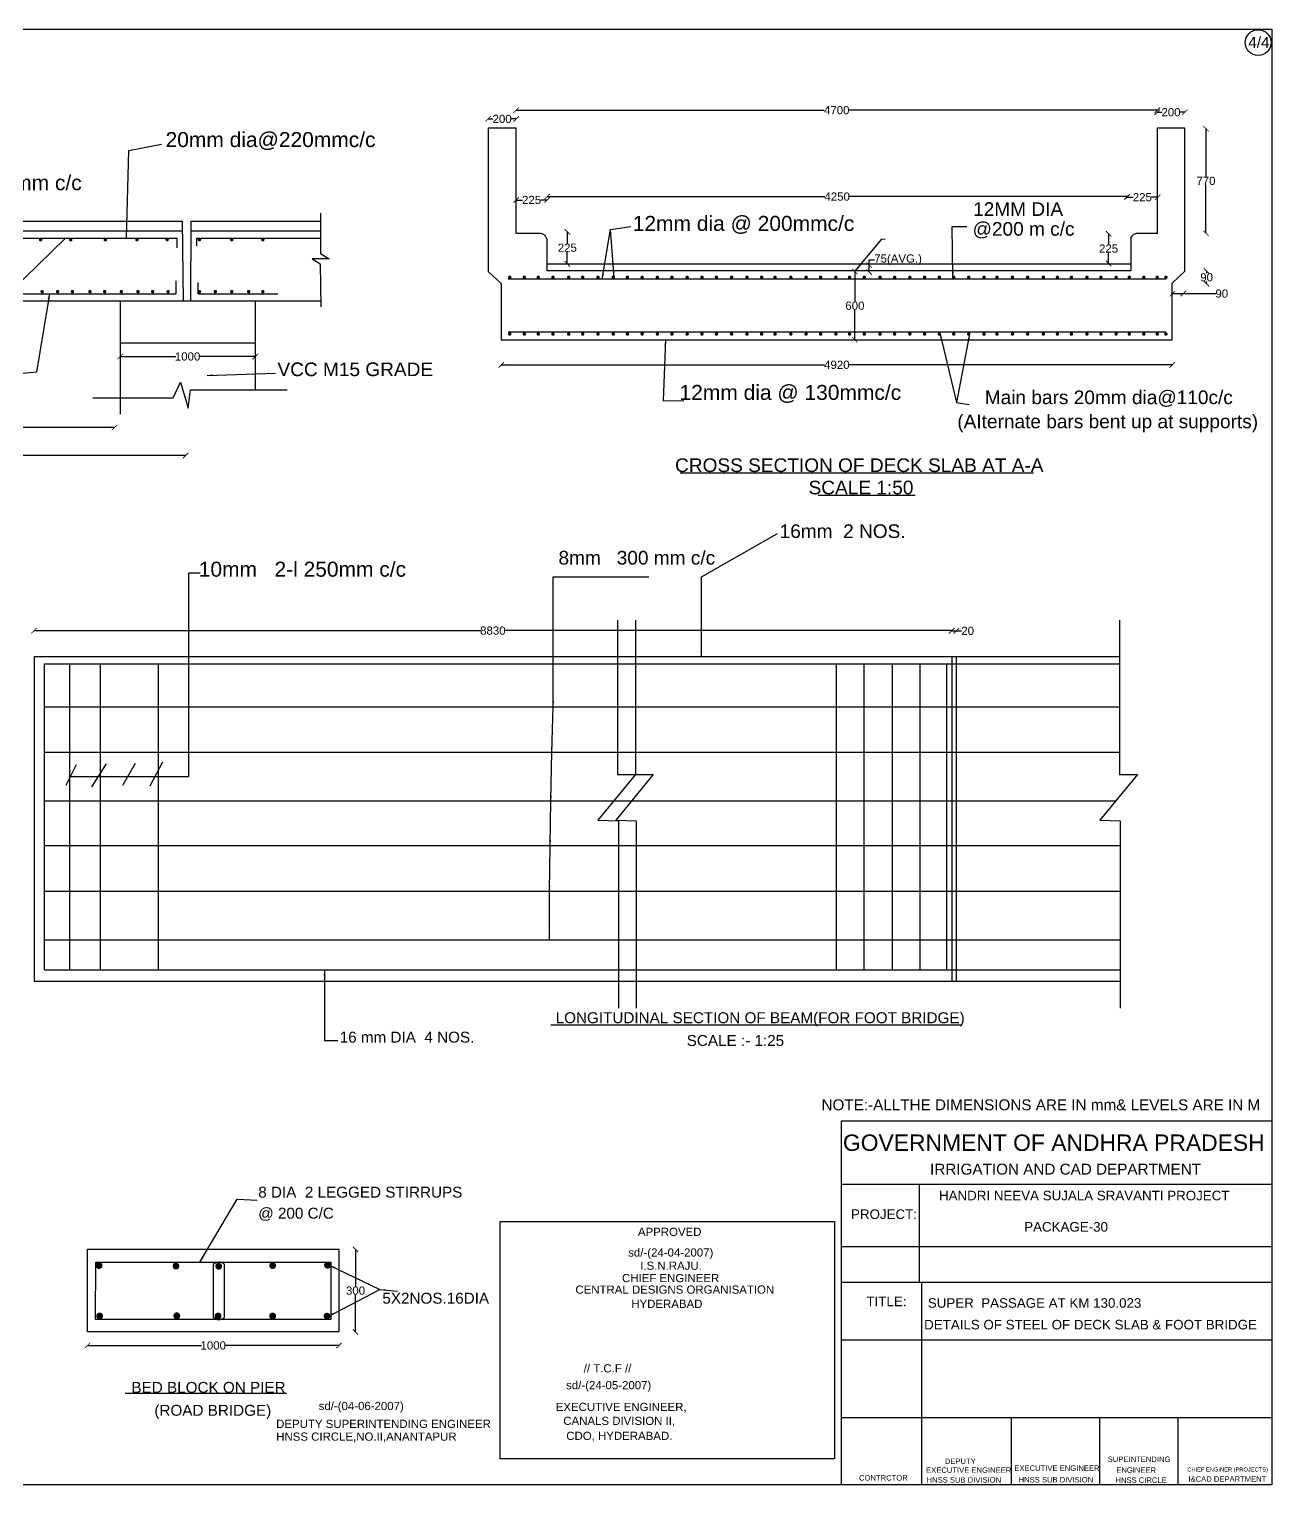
# Model space of a CAD drawing. Header units: millimetres. Extents: x -684 to 57229, y 11787 to 25017.
# Drawn here: x 7895 to 17006, y 13326 to 23994 of the extents above; entities that cross this region are included whole.
import ezdxf

# ---------------------------------------------------------------- set-up
doc = ezdxf.new("R2010")
doc.units = ezdxf.units.MM
doc.header["$MEASUREMENT"] = 0
for name, color, linetype in [('DIMENSION', 7, 'Continuous'), ('DRAWING', 7, 'Continuous'), ('TEXT', 7, 'Continuous')]:
    doc.layers.add(name, color=color, linetype=linetype)
doc.styles.get("Standard").update_dxf_attribs({"font": 'arial.ttf'})
doc.dimstyles.get("Standard").update_dxf_attribs({"dimtxt": 60, "dimasz": 40, "dimexe": 0.18, "dimexo": 0.0625, "dimgap": 0.09, "dimtad": 0, "dimtih": 1, "dimtoh": 1, "dimdec": 0, "dimzin": 0, "dimdsep": 46, "dimtxsty": 'Standard', "dimblk": 'ARCHTICK', "dimcen": 0.05, "dimse1": 1, "dimse2": 1, "dimadec": 0, "dimazin": 0, "dimtfac": 1, "dimtdec": 0, "dimtofl": 0, "dimtmove": 0, "dimatfit": 3, "dimfxl": 1, "dimtolj": 1, "dimtzin": 0, "dimarcsym": 0})

# ---------------------------------------------------------------- blocks, each defined once
blk = doc.blocks.new('_ArchTick')
at = {"color": 0, "linetype": 'ByBlock', "const_width": 0.15}
blk.add_lwpolyline([(-0.5, -0.5), (0.5, 0.5)], dxfattribs=at)
blk = doc.blocks.new('*D5')
at = {"layer": 'Defpoints', "color": 0, "transparency": 16777216}
for p in [(1398, 21106), (8521, 21106), (8521, 21075)]:
    blk.add_point(p, dxfattribs=at)
at = {"layer": 'DIMENSION', "color": 0, "lineweight": -2, "transparency": 16777216}
for p, q in [((1398, 21075), (4818, 21075)), ((8521, 21075), (5101, 21075))]:
    blk.add_line(p, q, dxfattribs=at)
at = {"layer": 'DIMENSION', "color": 0, "lineweight": -2, "transparency": 16777216, "xscale": 40, "yscale": 40, "zscale": 40, "rotation": 180}
blk.add_blockref('_ArchTick', (1398, 21075), dxfattribs=at)
at = {"layer": 'DIMENSION', "color": 0, "lineweight": -2, "transparency": 16777216, "xscale": 40, "yscale": 40, "zscale": 40}
blk.add_blockref('_ArchTick', (8521, 21075), dxfattribs=at)
at = {"layer": 'DIMENSION', "color": 0, "transparency": 16777216, "insert": (4960, 21075), "char_height": 60, "attachment_point": 5}
blk.add_mtext('\\A1;S=7850', dxfattribs=at)
blk = doc.blocks.new('*D6')
at = {"layer": 'Defpoints', "color": 0, "transparency": 16777216}
for p in [(991, 20829), (9042, 20869), (9042, 20829)]:
    blk.add_point(p, dxfattribs=at)
at = {"layer": 'DIMENSION', "color": 0, "lineweight": -2, "transparency": 16777216}
for p, q in [((991, 20869), (4927, 20869)), ((9042, 20869), (5106, 20869))]:
    blk.add_line(p, q, dxfattribs=at)
at = {"layer": 'DIMENSION', "color": 0, "lineweight": -2, "transparency": 16777216, "xscale": 40, "yscale": 40, "zscale": 40, "rotation": 180}
blk.add_blockref('_ArchTick', (991, 20869), dxfattribs=at)
at = {"layer": 'DIMENSION', "color": 0, "lineweight": -2, "transparency": 16777216, "xscale": 40, "yscale": 40, "zscale": 40}
blk.add_blockref('_ArchTick', (9042, 20869), dxfattribs=at)
at = {"layer": 'DIMENSION', "color": 0, "transparency": 16777216, "insert": (5016, 20869), "char_height": 60, "attachment_point": 5}
blk.add_mtext('\\A1;8830', dxfattribs=at)
blk = doc.blocks.new('*D7')
at = {"layer": 'Defpoints', "color": 0, "transparency": 16777216}
for p in [(8562, 21695), (9553, 21695), (9553, 21595)]:
    blk.add_point(p, dxfattribs=at)
at = {"layer": 'DIMENSION', "color": 0, "lineweight": -2, "transparency": 16777216}
for p, q in [((8562, 21595), (8970, 21595)), ((9553, 21595), (9144, 21595))]:
    blk.add_line(p, q, dxfattribs=at)
at = {"layer": 'DIMENSION', "color": 0, "lineweight": -2, "transparency": 16777216, "xscale": 40, "yscale": 40, "zscale": 40, "rotation": 180}
blk.add_blockref('_ArchTick', (8562, 21595), dxfattribs=at)
at = {"layer": 'DIMENSION', "color": 0, "lineweight": -2, "transparency": 16777216, "xscale": 40, "yscale": 40, "zscale": 40}
blk.add_blockref('_ArchTick', (9553, 21595), dxfattribs=at)
at = {"layer": 'DIMENSION', "color": 0, "transparency": 16777216, "insert": (9057, 21595), "char_height": 60, "attachment_point": 5}
blk.add_mtext('\\A1;1000', dxfattribs=at)
blk = doc.blocks.new('*D8')
at = {"layer": 'Defpoints', "color": 0, "transparency": 16777216}
for p in [(11260, 23336), (11260, 23269), (11466, 23269)]:
    blk.add_point(p, dxfattribs=at)
at = {"layer": 'DIMENSION', "color": 0, "lineweight": -2, "transparency": 16777216}
for p, q in [((11260, 23336), (11296, 23336)), ((11466, 23336), (11430, 23336))]:
    blk.add_line(p, q, dxfattribs=at)
at = {"layer": 'DIMENSION', "color": 0, "lineweight": -2, "transparency": 16777216, "xscale": 40, "yscale": 40, "zscale": 40, "rotation": 180}
blk.add_blockref('_ArchTick', (11260, 23336), dxfattribs=at)
at = {"layer": 'DIMENSION', "color": 0, "lineweight": -2, "transparency": 16777216, "xscale": 40, "yscale": 40, "zscale": 40}
blk.add_blockref('_ArchTick', (11466, 23336), dxfattribs=at)
at = {"layer": 'DIMENSION', "color": 0, "transparency": 16777216, "insert": (11363, 23336), "char_height": 60, "attachment_point": 5}
blk.add_mtext('\\A1;200', dxfattribs=at)
blk = doc.blocks.new('*D9')
at = {"layer": 'Defpoints', "color": 0, "transparency": 16777216}
for p in [(11466, 22742), (11466, 22732), (11693, 22732)]:
    blk.add_point(p, dxfattribs=at)
at = {"layer": 'DIMENSION', "color": 0, "lineweight": -2, "transparency": 16777216}
for p, q in [((11466, 22742), (11512, 22742)), ((11693, 22742), (11646, 22742))]:
    blk.add_line(p, q, dxfattribs=at)
at = {"layer": 'DIMENSION', "color": 0, "lineweight": -2, "transparency": 16777216, "xscale": 40, "yscale": 40, "zscale": 40, "rotation": 180}
blk.add_blockref('_ArchTick', (11466, 22742), dxfattribs=at)
at = {"layer": 'DIMENSION', "color": 0, "lineweight": -2, "transparency": 16777216, "xscale": 40, "yscale": 40, "zscale": 40}
blk.add_blockref('_ArchTick', (11693, 22742), dxfattribs=at)
at = {"layer": 'DIMENSION', "color": 0, "transparency": 16777216, "insert": (11579, 22742), "char_height": 60, "attachment_point": 5}
blk.add_mtext('\\A1;225', dxfattribs=at)
blk = doc.blocks.new('*D10')
at = {"layer": 'Defpoints', "color": 0, "transparency": 16777216}
for p in [(11822, 22509), (11841, 22509), (11822, 22274)]:
    blk.add_point(p, dxfattribs=at)
at = {"layer": 'DIMENSION', "color": 0, "lineweight": -2, "transparency": 16777216}
for p, q in [((11841, 22509), (11841, 22423)), ((11841, 22274), (11841, 22361))]:
    blk.add_line(p, q, dxfattribs=at)
at = {"layer": 'DIMENSION', "color": 0, "lineweight": -2, "transparency": 16777216, "xscale": 40, "yscale": 40, "zscale": 40}
for p, rotation in [((11841, 22509), 90), ((11841, 22274), 270)]:
    blk.add_blockref('_ArchTick', p, dxfattribs=dict(at, rotation=rotation))
at = {"layer": 'DIMENSION', "color": 0, "transparency": 16777216, "insert": (11841, 22392), "char_height": 60, "attachment_point": 5}
blk.add_mtext('\\A1;225', dxfattribs=at)
blk = doc.blocks.new('*D11')
at = {"layer": 'Defpoints', "color": 0, "transparency": 16777216}
for p in [(11693, 22742), (15945, 22767), (15945, 22742)]:
    blk.add_point(p, dxfattribs=at)
at = {"layer": 'DIMENSION', "color": 0, "lineweight": -2, "transparency": 16777216}
for p, q in [((11693, 22767), (13728, 22767)), ((15945, 22767), (13910, 22767))]:
    blk.add_line(p, q, dxfattribs=at)
at = {"layer": 'DIMENSION', "color": 0, "lineweight": -2, "transparency": 16777216, "xscale": 40, "yscale": 40, "zscale": 40, "rotation": 180}
blk.add_blockref('_ArchTick', (11693, 22767), dxfattribs=at)
at = {"layer": 'DIMENSION', "color": 0, "lineweight": -2, "transparency": 16777216, "xscale": 40, "yscale": 40, "zscale": 40}
blk.add_blockref('_ArchTick', (15945, 22767), dxfattribs=at)
at = {"layer": 'DIMENSION', "color": 0, "transparency": 16777216, "insert": (13819, 22767), "char_height": 60, "attachment_point": 5}
blk.add_mtext('\\A1;4250', dxfattribs=at)
blk = doc.blocks.new('*D12')
at = {"layer": 'Defpoints', "color": 0, "transparency": 16777216}
for p in [(15945, 22767), (16169, 22767), (16169, 22762)]:
    blk.add_point(p, dxfattribs=at)
at = {"layer": 'DIMENSION', "color": 0, "lineweight": -2, "transparency": 16777216}
for p, q in [((15945, 22762), (15990, 22762)), ((16169, 22762), (16124, 22762))]:
    blk.add_line(p, q, dxfattribs=at)
at = {"layer": 'DIMENSION', "color": 0, "lineweight": -2, "transparency": 16777216, "xscale": 40, "yscale": 40, "zscale": 40, "rotation": 180}
blk.add_blockref('_ArchTick', (15945, 22762), dxfattribs=at)
at = {"layer": 'DIMENSION', "color": 0, "lineweight": -2, "transparency": 16777216, "xscale": 40, "yscale": 40, "zscale": 40}
blk.add_blockref('_ArchTick', (16169, 22762), dxfattribs=at)
at = {"layer": 'DIMENSION', "color": 0, "transparency": 16777216, "insert": (16057, 22762), "char_height": 60, "attachment_point": 5}
blk.add_mtext('\\A1;225', dxfattribs=at)
blk = doc.blocks.new('*D13')
at = {"layer": 'Defpoints', "color": 0, "transparency": 16777216}
for p in [(15809, 22495), (15809, 22495), (15809, 22277)]:
    blk.add_point(p, dxfattribs=at)
at = {"layer": 'DIMENSION', "color": 0, "lineweight": -2, "transparency": 16777216}
for p, q in [((15809, 22495), (15809, 22417)), ((15809, 22277), (15809, 22355))]:
    blk.add_line(p, q, dxfattribs=at)
at = {"layer": 'DIMENSION', "color": 0, "lineweight": -2, "transparency": 16777216, "xscale": 40, "yscale": 40, "zscale": 40}
for p, rotation in [((15809, 22495), 90), ((15809, 22277), 270)]:
    blk.add_blockref('_ArchTick', p, dxfattribs=dict(at, rotation=rotation))
at = {"layer": 'DIMENSION', "color": 0, "transparency": 16777216, "insert": (15809, 22386), "char_height": 60, "attachment_point": 5}
blk.add_mtext('\\A1;225', dxfattribs=at)
blk = doc.blocks.new('*D14')
at = {"layer": 'Defpoints', "color": 0, "transparency": 16777216}
for p in [(16277, 22059), (16356, 22059), (16356, 22056)]:
    blk.add_point(p, dxfattribs=at)
at = {"layer": 'DIMENSION', "color": 0, "lineweight": -2, "transparency": 16777216}
for p, q in [((16277, 22056), (16356, 22056)), ((16356, 22056), (16596, 22056))]:
    blk.add_line(p, q, dxfattribs=at)
at = {"layer": 'DIMENSION', "color": 0, "lineweight": -2, "transparency": 16777216, "xscale": 40, "yscale": 40, "zscale": 40, "rotation": 180}
blk.add_blockref('_ArchTick', (16277, 22056), dxfattribs=at)
at = {"layer": 'DIMENSION', "color": 0, "lineweight": -2, "transparency": 16777216, "xscale": 40, "yscale": 40, "zscale": 40}
blk.add_blockref('_ArchTick', (16356, 22056), dxfattribs=at)
at = {"layer": 'DIMENSION', "color": 0, "transparency": 16777216, "insert": (16639, 22056), "char_height": 60, "attachment_point": 5}
blk.add_mtext('\\A1;90', dxfattribs=at)
blk = doc.blocks.new('*D15')
at = {"layer": 'Defpoints', "color": 0, "transparency": 16777216}
for p in [(16368, 22221), (16368, 22128), (16528, 22128)]:
    blk.add_point(p, dxfattribs=at)
at = {"layer": 'DIMENSION', "color": 0, "lineweight": -2, "transparency": 16777216}
for p, q in [((16528, 22221), (16528, 22205)), ((16528, 22128), (16528, 22144))]:
    blk.add_line(p, q, dxfattribs=at)
at = {"layer": 'DIMENSION', "color": 0, "lineweight": -2, "transparency": 16777216, "xscale": 40, "yscale": 40, "zscale": 40}
for p, rotation in [((16528, 22221), 90), ((16528, 22128), 270)]:
    blk.add_blockref('_ArchTick', p, dxfattribs=dict(at, rotation=rotation))
at = {"layer": 'DIMENSION', "color": 0, "transparency": 16777216, "insert": (16528, 22175), "char_height": 60, "attachment_point": 5}
blk.add_mtext('\\A1;90', dxfattribs=at)
blk = doc.blocks.new('*D16')
at = {"layer": 'Defpoints', "color": 0, "transparency": 16777216}
for p in [(16523, 23265), (16526, 23265), (16526, 22498)]:
    blk.add_point(p, dxfattribs=at)
at = {"layer": 'DIMENSION', "color": 0, "lineweight": -2, "transparency": 16777216}
for p, q in [((16523, 23265), (16523, 22912)), ((16523, 22498), (16523, 22851))]:
    blk.add_line(p, q, dxfattribs=at)
at = {"layer": 'DIMENSION', "color": 0, "lineweight": -2, "transparency": 16777216, "xscale": 40, "yscale": 40, "zscale": 40}
for p, rotation in [((16523, 23265), 90), ((16523, 22498), 270)]:
    blk.add_blockref('_ArchTick', p, dxfattribs=dict(at, rotation=rotation))
at = {"layer": 'DIMENSION', "color": 0, "transparency": 16777216, "insert": (16523, 22882), "char_height": 60, "attachment_point": 5}
blk.add_mtext('\\A1;770', dxfattribs=at)
blk = doc.blocks.new('*D17')
at = {"layer": 'Defpoints', "color": 0, "transparency": 16777216}
for p in [(16166, 23400), (11466, 23269), (16166, 23269)]:
    blk.add_point(p, dxfattribs=at)
at = {"layer": 'DIMENSION', "color": 0, "lineweight": -2, "transparency": 16777216}
for p, q in [((11466, 23400), (13725, 23400)), ((16166, 23400), (13907, 23400))]:
    blk.add_line(p, q, dxfattribs=at)
at = {"layer": 'DIMENSION', "color": 0, "lineweight": -2, "transparency": 16777216, "xscale": 40, "yscale": 40, "zscale": 40}
for p, rotation in [((11466, 23400), 179.9953034369716), ((16166, 23400), 359.9953034369716)]:
    blk.add_blockref('_ArchTick', p, dxfattribs=dict(at, rotation=rotation))
at = {"layer": 'DIMENSION', "color": 0, "transparency": 16777216, "insert": (13816, 23400), "char_height": 60, "attachment_point": 5}
blk.add_mtext('\\A1;4700', dxfattribs=at)
blk = doc.blocks.new('*D18')
at = {"layer": 'Defpoints', "color": 0, "transparency": 16777216}
for p in [(16368, 23385), (16166, 23269), (16368, 23269)]:
    blk.add_point(p, dxfattribs=at)
at = {"layer": 'DIMENSION', "color": 0, "lineweight": -2, "transparency": 16777216}
for p, q in [((16166, 23385), (16201, 23385)), ((16368, 23385), (16334, 23385))]:
    blk.add_line(p, q, dxfattribs=at)
at = {"layer": 'DIMENSION', "color": 0, "lineweight": -2, "transparency": 16777216, "xscale": 40, "yscale": 40, "zscale": 40, "rotation": 180}
blk.add_blockref('_ArchTick', (16166, 23385), dxfattribs=at)
at = {"layer": 'DIMENSION', "color": 0, "lineweight": -2, "transparency": 16777216, "xscale": 40, "yscale": 40, "zscale": 40}
blk.add_blockref('_ArchTick', (16368, 23385), dxfattribs=at)
at = {"layer": 'DIMENSION', "color": 0, "transparency": 16777216, "insert": (16267, 23385), "char_height": 60, "attachment_point": 5}
blk.add_mtext('\\A1;200', dxfattribs=at)
blk = doc.blocks.new('*D19')
at = {"layer": 'Defpoints', "color": 0, "transparency": 16777216}
for p in [(13937, 22218), (13949, 22218), (13937, 21717)]:
    blk.add_point(p, dxfattribs=at)
at = {"layer": 'DIMENSION', "color": 0, "lineweight": -2, "transparency": 16777216}
for p, q in [((13949, 22218), (13949, 21998)), ((13949, 21717), (13949, 21936))]:
    blk.add_line(p, q, dxfattribs=at)
at = {"layer": 'DIMENSION', "color": 0, "lineweight": -2, "transparency": 16777216, "xscale": 40, "yscale": 40, "zscale": 40}
for p, rotation in [((13949, 22218), 90), ((13949, 21717), 270)]:
    blk.add_blockref('_ArchTick', p, dxfattribs=dict(at, rotation=rotation))
at = {"layer": 'DIMENSION', "color": 0, "transparency": 16777216, "insert": (13949, 21967), "char_height": 60, "attachment_point": 5}
blk.add_mtext('\\A1;600', dxfattribs=at)
blk = doc.blocks.new('*D20')
at = {"layer": 'Defpoints', "color": 0, "transparency": 16777216}
for p in [(13941, 22264), (13941, 22214), (14054, 22264)]:
    blk.add_point(p, dxfattribs=at)
at = {"layer": 'DIMENSION', "color": 0, "lineweight": -2, "transparency": 16777216}
for p, q in [((14054, 22264), (14054, 22304)), ((14054, 22304), (14094, 22304)), ((14054, 22214), (14054, 22264))]:
    blk.add_line(p, q, dxfattribs=at)
at = {"layer": 'DIMENSION', "color": 0, "lineweight": -2, "transparency": 16777216, "xscale": 40, "yscale": 40, "zscale": 40}
for p, rotation in [((14054, 22264), 90), ((14054, 22214), 270)]:
    blk.add_blockref('_ArchTick', p, dxfattribs=dict(at, rotation=rotation))
at = {"layer": 'DIMENSION', "color": 0, "transparency": 16777216, "insert": (14266, 22304), "char_height": 60, "attachment_point": 5}
blk.add_mtext('\\A1;75(AVG.)', dxfattribs=at)
blk = doc.blocks.new('*D21')
at = {"layer": 'Defpoints', "color": 0, "transparency": 16777216}
for p in [(11357, 21717), (16276, 21717), (16276, 21534)]:
    blk.add_point(p, dxfattribs=at)
at = {"layer": 'DIMENSION', "color": 0, "lineweight": -2, "transparency": 16777216}
for p, q in [((11357, 21534), (13726, 21534)), ((16276, 21534), (13907, 21534))]:
    blk.add_line(p, q, dxfattribs=at)
at = {"layer": 'DIMENSION', "color": 0, "lineweight": -2, "transparency": 16777216, "xscale": 40, "yscale": 40, "zscale": 40, "rotation": 180}
blk.add_blockref('_ArchTick', (11357, 21534), dxfattribs=at)
at = {"layer": 'DIMENSION', "color": 0, "lineweight": -2, "transparency": 16777216, "xscale": 40, "yscale": 40, "zscale": 40}
blk.add_blockref('_ArchTick', (16276, 21534), dxfattribs=at)
at = {"layer": 'DIMENSION', "color": 0, "transparency": 16777216, "insert": (13817, 21534), "char_height": 60, "attachment_point": 5}
blk.add_mtext('\\A1;4920', dxfattribs=at)
blk = doc.blocks.new('*D32')
at = {"layer": 'Defpoints', "color": 0, "transparency": 16777216}
for p in [(7931, 19396), (7732, 17017), (7931, 17017)]:
    blk.add_point(p, dxfattribs=at)
at = {"layer": 'DIMENSION', "color": 0, "lineweight": -2, "transparency": 16777216}
for p, q in [((7732, 19396), (7732, 18237)), ((7732, 17017), (7732, 18176))]:
    blk.add_line(p, q, dxfattribs=at)
at = {"layer": 'DIMENSION', "color": 0, "lineweight": -2, "transparency": 16777216, "xscale": 40, "yscale": 40, "zscale": 40}
for p, rotation in [((7732, 19396), 90), ((7732, 17017), 270)]:
    blk.add_blockref('_ArchTick', p, dxfattribs=dict(at, rotation=rotation))
at = {"layer": 'DIMENSION', "color": 0, "transparency": 16777216, "insert": (7732, 18207), "char_height": 60, "attachment_point": 5}
blk.add_mtext('\\A1;1175', dxfattribs=at)
blk = doc.blocks.new('*D33')
at = {"layer": 'Defpoints', "color": 0, "transparency": 16777216}
for p in [(14659, 19586), (7931, 19396), (14659, 19396)]:
    blk.add_point(p, dxfattribs=at)
at = {"layer": 'DIMENSION', "color": 0, "lineweight": -2, "transparency": 16777216}
for p, q in [((7931, 19586), (11206, 19586)), ((14659, 19586), (11385, 19586))]:
    blk.add_line(p, q, dxfattribs=at)
at = {"layer": 'DIMENSION', "color": 0, "lineweight": -2, "transparency": 16777216, "xscale": 40, "yscale": 40, "zscale": 40, "rotation": 180}
blk.add_blockref('_ArchTick', (7931, 19586), dxfattribs=at)
at = {"layer": 'DIMENSION', "color": 0, "lineweight": -2, "transparency": 16777216, "xscale": 40, "yscale": 40, "zscale": 40}
blk.add_blockref('_ArchTick', (14659, 19586), dxfattribs=at)
at = {"layer": 'DIMENSION', "color": 0, "transparency": 16777216, "insert": (11295, 19586), "char_height": 60, "attachment_point": 5}
blk.add_mtext('\\A1;8830', dxfattribs=at)
blk = doc.blocks.new('*D34')
at = {"layer": 'Defpoints', "color": 0, "transparency": 16777216}
for p in [(14692, 19584), (14659, 19396), (14692, 19396)]:
    blk.add_point(p, dxfattribs=at)
at = {"layer": 'DIMENSION', "color": 0, "lineweight": -2, "transparency": 16777216}
for p, q in [((14659, 19584), (14692, 19584)), ((14692, 19584), (14732, 19584))]:
    blk.add_line(p, q, dxfattribs=at)
at = {"layer": 'DIMENSION', "color": 0, "lineweight": -2, "transparency": 16777216, "xscale": 40, "yscale": 40, "zscale": 40, "rotation": 180}
blk.add_blockref('_ArchTick', (14659, 19584), dxfattribs=at)
at = {"layer": 'DIMENSION', "color": 0, "lineweight": -2, "transparency": 16777216, "xscale": 40, "yscale": 40, "zscale": 40}
blk.add_blockref('_ArchTick', (14692, 19584), dxfattribs=at)
at = {"layer": 'DIMENSION', "color": 0, "transparency": 16777216, "insert": (14776, 19584), "char_height": 60, "attachment_point": 5}
blk.add_mtext('\\A1;20', dxfattribs=at)
blk = doc.blocks.new('*D35')
at = {"layer": 'Defpoints', "color": 0, "transparency": 16777216}
for p in [(8323, 14446), (10167, 14446), (10167, 14347)]:
    blk.add_point(p, dxfattribs=at)
at = {"layer": 'DIMENSION', "color": 0, "lineweight": -2, "transparency": 16777216}
for p, q in [((8323, 14347), (9158, 14347)), ((10167, 14347), (9332, 14347))]:
    blk.add_line(p, q, dxfattribs=at)
at = {"layer": 'DIMENSION', "color": 0, "lineweight": -2, "transparency": 16777216, "xscale": 40, "yscale": 40, "zscale": 40, "rotation": 180}
blk.add_blockref('_ArchTick', (8323, 14347), dxfattribs=at)
at = {"layer": 'DIMENSION', "color": 0, "lineweight": -2, "transparency": 16777216, "xscale": 40, "yscale": 40, "zscale": 40}
blk.add_blockref('_ArchTick', (10167, 14347), dxfattribs=at)
at = {"layer": 'DIMENSION', "color": 0, "transparency": 16777216, "insert": (9245, 14347), "char_height": 60, "attachment_point": 5}
blk.add_mtext('\\A1;1000', dxfattribs=at)
blk = doc.blocks.new('*D36')
at = {"layer": 'Defpoints', "color": 0, "transparency": 16777216}
for p in [(10167, 15052), (10167, 14446), (10288, 14446)]:
    blk.add_point(p, dxfattribs=at)
at = {"layer": 'DIMENSION', "color": 0, "lineweight": -2, "transparency": 16777216}
for p, q in [((10288, 15052), (10288, 14780)), ((10288, 14446), (10288, 14718))]:
    blk.add_line(p, q, dxfattribs=at)
at = {"layer": 'DIMENSION', "color": 0, "lineweight": -2, "transparency": 16777216, "xscale": 40, "yscale": 40, "zscale": 40}
for p, rotation in [((10288, 15052), 90), ((10288, 14446), 270)]:
    blk.add_blockref('_ArchTick', p, dxfattribs=dict(at, rotation=rotation))
at = {"layer": 'DIMENSION', "color": 0, "transparency": 16777216, "insert": (10288, 14749), "char_height": 60, "attachment_point": 5}
blk.add_mtext('\\A1;300', dxfattribs=at)

msp = doc.modelspace()

# ---------------------------------------------------------------- linework, layer by layer
at = {"layer": 'DIMENSION'}
for points in [[(8192.1, 18517), (9065.5, 18517), (9065.5, 20008.9), (9149.9, 20008.9)], [(8240.6, 18602.6), (8164.3, 18450.1)], [(8460.6, 18610), (8351.4, 18441.1)], [(8673.1, 18611.5), (8580.3, 18450.1)], [(8872.1, 18622), (8780.9, 18447.1)]]:
    msp.add_lwpolyline(points, dxfattribs=at)
at = {"layer": 'DRAWING'}
for points in [[(11357, 21716.8), (16276.1, 21716.8), (16276.1, 22133.4), (16368.5, 22221.4), (16368.5, 23268.9), (16166.4, 23268.9), (16166.4, 22496.9), (16013.3, 22496.9), (15991.5, 22488), (15978.1, 22475.3), (15971.3, 22467.7), (15971.3, 22221.9), (11693, 22221.9), (11693, 22453.7), (11680, 22477.3), (11669.8, 22489.1), (11646.3, 22496.4), (11465.7, 22496.4), (11465.7, 23269.3), (11260.2, 23269.3), (11260.2, 22217.1), (11357, 22129.1)], [(10166.7, 14446.1), (8322.9, 14446.1), (8322.9, 15051.9), (10166.7, 15051.9)], [(10106.1, 14537), (8381.5, 14537), (8383.6, 14957), (10108.1, 14957)]]:
    msp.add_lwpolyline(points, close=True, dxfattribs=at)
for points in [[(10032, 22644.4), (10032, 22351), (10094.5, 22311.2), (9969.5, 22311.2), (10030.1, 22273.4), (10033.9, 21959.2)], [(990.5, 22586.8), (9020.1, 22586.8)], [(990.5, 22515.2), (9021.1, 22515.2)], [(9027.7, 22003.4), (9020.1, 22586.8)], [(9080.8, 22586.8), (9077.2, 22003.4)], [(9080.3, 22515.2), (10032, 22515.2)], [(9080.8, 22586.8), (10032, 22586.8)], [(8978, 22462.4), (8978, 22390.7)], [(9121.4, 22462.4), (9121.4, 22404.8)], [(9121.4, 22462.4), (10032, 22462.4)], [(11693, 22274.5), (15971.3, 22274.5)], [(1044.4, 22159.1), (1044.4, 22054.1), (8973.6, 22054.1)], [(8973.6, 22054.1), (8973.6, 22148.4)], [(9135.7, 22054.1), (9135.7, 22138.5)], [(16229.1, 22161.3), (11407.5, 22161.3)], [(934.1, 22003.4), (10033.3, 22003.4)], [(8561.5, 22003.4), (8561.5, 21171.9)], [(9135.7, 22054.1), (9718.6, 22054.1)], [(9552.7, 22003.4), (9552.7, 21351)], [(11406.4, 21776.4), (16229.1, 21776.4)], [(8561.5, 21695), (9552.7, 21695)], [(8361.2, 21291.3), (8951.7, 21291.3), (9004.4, 21407.1), (9060.7, 21217.5), (9078.2, 21351), (9788.2, 21351)], [(12209.5, 19662.4), (12209.5, 18532.6), (12341.2, 18532.6), (12065.8, 18197.8), (12215.5, 18191.8), (12215.5, 16819.4)], [(12339.7, 19662.4), (12339.7, 18532.6), (12471.3, 18532.6), (12196, 18197.8), (12345.7, 18191.8), (12345.7, 16819.4)], [(15889.3, 19662.4), (15889.3, 18532.6), (16021, 18532.6), (15745.7, 18197.8), (15895.3, 18191.8), (15895.3, 16819.4)], [(7931, 19396.2), (7931, 17017.3), (15895.3, 17017.3)], [(7931, 19396.2), (15889.3, 19396.2)], [(8006.8, 17100.2), (8006.8, 19341.7), (15889.3, 19341.7)], [(8192.1, 19341.7), (8192.1, 17100.2)], [(8417, 19341.7), (8417, 17100.2)], [(8841.9, 19341.7), (8841.9, 17100.2)], [(13812.5, 19341.7), (13812.5, 17100.2)], [(14014.6, 19341.7), (14014.6, 17100.2)], [(14222.1, 19341.7), (14222.1, 17100.2)], [(14424.2, 19341.7), (14424.2, 17100.2)], [(14621, 19341.7), (14621, 17100.2)], [(14659.2, 19396.2), (14659.2, 17017.3)], [(14692.1, 19396.2), (14692.1, 17017.3)], [(8006.8, 19028.4), (15889.3, 19028.4)], [(8006.8, 18694.5), (15889.3, 18694.5)], [(8006.8, 18337.6), (15860.7, 18337.6)], [(8006.8, 18011.2), (15895.3, 18011.2)], [(8006.8, 17677.1), (15895.3, 17677.1)], [(8006.8, 17320.3), (15895.3, 17320.3)], [(8006.8, 17100.2), (15895.3, 17100.2)], [(9244.4, 14941.2), (9244.4, 14553)], [(9325.4, 14943), (9325.4, 14551.2)]]:
    msp.add_lwpolyline(points, dxfattribs=at)
for points, const_width in [([(7972.9, 22450.6, 1), (7985.4, 22450.6, 1)], 12.5), ([(8194, 22450.6, 1), (8206.5, 22450.6, 1)], 12.5), ([(8447.9, 22450.6, 1), (8460.4, 22450.6, 1)], 12.5), ([(8679.1, 22450.6, 1), (8691.6, 22450.6, 1)], 12.5), ([(8901, 22450.6, 1), (8913.5, 22450.6, 1)], 12.5), ([(9138, 22450.6, 1), (9150.5, 22450.6, 1)], 12.5), ([(9374.3, 22450.6, 1), (9386.8, 22450.6, 1)], 12.5), ([(9602.4, 22450.6, 1), (9614.9, 22450.6, 1)], 12.5), ([(11412.9, 22175.6, 1), (11425.4, 22175.6, 1)], 12.5), ([(11519, 22175.6, 1), (11531.5, 22175.6, 1)], 12.5), ([(11621.3, 22175.6, 1), (11633.8, 22175.6, 1)], 12.5), ([(11729.4, 22175.6, 1), (11741.9, 22175.6, 1)], 12.5), ([(11845.1, 22175.6, 1), (11857.6, 22175.6, 1)], 12.5), ([(11947.4, 22175.6, 1), (11959.9, 22175.6, 1)], 12.5), ([(12059.3, 22175.6, 1), (12071.8, 22175.6, 1)], 12.5), ([(12171.2, 22175.6, 1), (12183.7, 22175.6, 1)], 12.5), ([(12275.4, 22175.6, 1), (12287.9, 22175.6, 1)], 12.5), ([(12383.5, 22175.6, 1), (12396, 22175.6, 1)], 12.5), ([(12495.4, 22175.6, 1), (12507.9, 22175.6, 1)], 12.5), ([(12601.5, 22175.6, 1), (12614, 22175.6, 1)], 12.5), ([(12713.5, 22175.6, 1), (12726, 22175.6, 1)], 12.5), ([(12821.5, 22175.6, 1), (12834, 22175.6, 1)], 12.5), ([(12927.6, 22175.6, 1), (12940.1, 22175.6, 1)], 12.5), ([(13039.6, 22175.6, 1), (13052.1, 22175.6, 1)], 12.5), ([(13151.5, 22175.6, 1), (13164, 22175.6, 1)], 12.5), ([(13259.3, 22175.6, 1), (13271.8, 22175.6, 1)], 12.5), ([(13357.7, 22175.6, 1), (13370.2, 22175.6, 1)], 12.5), ([(13473.5, 22175.6, 1), (13486, 22175.6, 1)], 12.5), ([(13585.4, 22175.6, 1), (13597.9, 22175.6, 1)], 12.5), ([(13691.5, 22175.6, 1), (13704, 22175.6, 1)], 12.5), ([(13803.5, 22175.6, 1), (13816, 22175.6, 1)], 12.5), ([(13903.8, 22175.6, 1), (13916.3, 22175.6, 1)], 12.5), ([(14011.9, 22175.6, 1), (14024.4, 22175.6, 1)], 12.5), ([(14127.6, 22175.6, 1), (14140.1, 22175.6, 1)], 12.5), ([(14233.8, 22175.6, 1), (14246.3, 22175.6, 1)], 12.5), ([(14345.7, 22175.6, 1), (14358.2, 22175.6, 1)], 12.5), ([(14453.7, 22175.6, 1), (14466.2, 22175.6, 1)], 12.5), ([(14561.8, 22175.6, 1), (14574.3, 22175.6, 1)], 12.5), ([(14667.9, 22175.6, 1), (14680.4, 22175.6, 1)], 12.5), ([(14777.9, 22175.6, 1), (14790.4, 22175.6, 1)], 12.5), ([(14889.8, 22175.6, 1), (14902.3, 22175.6, 1)], 12.5), ([(14984.4, 22175.6, 1), (14996.9, 22175.6, 1)], 12.5), ([(15098.1, 22175.6, 1), (15110.6, 22175.6, 1)], 12.5), ([(15210, 22175.6, 1), (15222.5, 22175.6, 1)], 12.5), ([(15323.9, 22175.6, 1), (15336.4, 22175.6, 1)], 12.5), ([(15428.1, 22175.6, 1), (15440.6, 22175.6, 1)], 12.5), ([(15530.3, 22175.6, 1), (15542.8, 22175.6, 1)], 12.5), ([(15644.2, 22175.6, 1), (15656.7, 22175.6, 1)], 12.5), ([(15746.4, 22175.6, 1), (15758.9, 22175.6, 1)], 12.5), ([(15858.4, 22175.6, 1), (15870.9, 22175.6, 1)], 12.5), ([(15954.8, 22175.6, 1), (15967.3, 22175.6, 1)], 12.5), ([(16061, 22175.6, 1), (16073.5, 22175.6, 1)], 12.5), ([(16159.4, 22175.6, 1), (16171.9, 22175.6, 1)], 12.5), ([(16223.1, 22175.6, 1), (16235.6, 22175.6, 1)], 12.5), ([(7984.4, 22070.6, 1), (7996.9, 22070.6, 1)], 12.5), ([(8097.5, 22070.6, 1), (8110, 22070.6, 1)], 12.5), ([(8206.2, 22070.6, 1), (8218.7, 22070.6, 1)], 12.5), ([(8335.4, 22070.6, 1), (8347.9, 22070.6, 1)], 12.5), ([(8442.6, 22070.6, 1), (8455.1, 22070.6, 1)], 12.5), ([(8565.3, 22070.6, 1), (8577.8, 22070.6, 1)], 12.5), ([(8687.2, 22070.6, 1), (8699.7, 22070.6, 1)], 12.5), ([(8794.5, 22070.6, 1), (8807, 22070.6, 1)], 12.5), ([(8907.6, 22070.6, 1), (8920.1, 22070.6, 1)], 12.5), ([(9138, 22070.7, 1), (9150.5, 22070.7, 1)], 12.5), ([(9254.1, 22070.7, 1), (9266.6, 22070.7, 1)], 12.5), ([(9374.3, 22070.7, 1), (9386.8, 22070.7, 1)], 12.5), ([(9498.5, 22070.7, 1), (9511, 22070.7, 1)], 12.5), ([(9602.4, 22070.7, 1), (9614.9, 22070.7, 1)], 12.5), ([(11412.9, 21759.5, 1), (11425.4, 21759.5, 1)], 12.5), ([(11519, 21759.5, 1), (11531.5, 21759.5, 1)], 12.5), ([(11621.3, 21759.5, 1), (11633.8, 21759.5, 1)], 12.5), ([(11729.4, 21759.5, 1), (11741.9, 21759.5, 1)], 12.5), ([(11845.1, 21759.5, 1), (11857.6, 21759.5, 1)], 12.5), ([(11947.4, 21759.5, 1), (11959.9, 21759.5, 1)], 12.5), ([(12059.3, 21759.5, 1), (12071.8, 21759.5, 1)], 12.5), ([(12171.2, 21759.5, 1), (12183.7, 21759.5, 1)], 12.5), ([(12275.4, 21759.5, 1), (12287.9, 21759.5, 1)], 12.5), ([(12383.5, 21759.5, 1), (12396, 21759.5, 1)], 12.5), ([(12495.4, 21759.5, 1), (12507.9, 21759.5, 1)], 12.5), ([(12601.5, 21759.5, 1), (12614, 21759.5, 1)], 12.5), ([(12713.5, 21759.5, 1), (12726, 21759.5, 1)], 12.5), ([(12821.5, 21759.5, 1), (12834, 21759.5, 1)], 12.5), ([(12927.6, 21759.5, 1), (12940.1, 21759.5, 1)], 12.5), ([(13039.6, 21759.5, 1), (13052.1, 21759.5, 1)], 12.5), ([(13151.5, 21759.5, 1), (13164, 21759.5, 1)], 12.5), ([(13259.3, 21759.5, 1), (13271.8, 21759.5, 1)], 12.5), ([(13357.7, 21759.5, 1), (13370.2, 21759.5, 1)], 12.5), ([(13473.5, 21759.5, 1), (13486, 21759.5, 1)], 12.5), ([(13585.4, 21759.5, 1), (13597.9, 21759.5, 1)], 12.5), ([(13691.5, 21759.5, 1), (13704, 21759.5, 1)], 12.5), ([(13803.5, 21759.5, 1), (13816, 21759.5, 1)], 12.5), ([(13903.8, 21759.5, 1), (13916.3, 21759.5, 1)], 12.5), ([(14011.9, 21759.5, 1), (14024.4, 21759.5, 1)], 12.5), ([(14127.6, 21759.5, 1), (14140.1, 21759.5, 1)], 12.5), ([(14233.8, 21759.5, 1), (14246.3, 21759.5, 1)], 12.5), ([(14345.7, 21759.5, 1), (14358.2, 21759.5, 1)], 12.5), ([(14453.7, 21759.5, 1), (14466.2, 21759.5, 1)], 12.5), ([(14561.8, 21759.5, 1), (14574.3, 21759.5, 1)], 12.5), ([(14667.9, 21759.5, 1), (14680.4, 21759.5, 1)], 12.5), ([(14777.9, 21759.5, 1), (14790.4, 21759.5, 1)], 12.5), ([(14889.8, 21759.5, 1), (14902.3, 21759.5, 1)], 12.5), ([(14984.4, 21759.5, 1), (14996.9, 21759.5, 1)], 12.5), ([(15098.1, 21759.5, 1), (15110.6, 21759.5, 1)], 12.5), ([(15210, 21759.5, 1), (15222.5, 21759.5, 1)], 12.5), ([(15323.9, 21759.5, 1), (15336.4, 21759.5, 1)], 12.5), ([(15428.1, 21759.5, 1), (15440.6, 21759.5, 1)], 12.5), ([(15530.3, 21759.5, 1), (15542.8, 21759.5, 1)], 12.5), ([(15644.2, 21759.5, 1), (15656.7, 21759.5, 1)], 12.5), ([(15746.4, 21759.5, 1), (15758.9, 21759.5, 1)], 12.5), ([(15858.4, 21759.5, 1), (15870.9, 21759.5, 1)], 12.5), ([(15954.8, 21759.5, 1), (15967.3, 21759.5, 1)], 12.5), ([(16061, 21759.5, 1), (16073.5, 21759.5, 1)], 12.5), ([(16159.4, 21759.5, 1), (16171.9, 21759.5, 1)], 12.5), ([(16223.1, 21759.5, 1), (16235.6, 21759.5, 1)], 12.5), ([(8395.7, 14933, 1), (8420.7, 14933, 1)], 25), ([(8959, 14929.1, 1), (8984, 14929.1, 1)], 25), ([(9272.7, 14927.8, 1), (9297.7, 14927.8, 1)], 25), ([(9668.1, 14932.9, 1), (9693.1, 14932.9, 1)], 25), ([(10070.6, 14935.5, 1), (10095.6, 14935.5, 1)], 25), ([(8399.6, 14563.6, 1), (8424.6, 14563.6, 1)], 25), ([(8965.6, 14564.9, 1), (8990.6, 14564.9, 1)], 25), ([(9267.5, 14562.9, 1), (9292.5, 14562.9, 1)], 25), ([(9668.1, 14563.4, 1), (9693.1, 14563.4, 1)], 25), ([(10066.7, 14562.1, 1), (10091.7, 14562.1, 1)], 25)]:
    msp.add_lwpolyline(points, format="xyb", close=True, dxfattribs=dict(at, const_width=const_width))
for centre, start, end in [((9285.9, 14896.2), 49.8511, 132.69978), ((9285.9, 14598.1), 227.30022, 310.1489)]:
    msp.add_arc(centre, 61.3, start, end, dxfattribs=at)
at = {"layer": 'TEXT'}
for p, q in [((12668.8, 20742.6), (15259.1, 20742.6)), ((13680.3, 20579.3), (14391.6, 20579.3)), ((11720, 16698), (14733.3, 16698)), ((13854.5, 15529.9), (17006.5, 15529.9)), ((14420.1, 15529.6), (14420.1, 14809.6)), ((13852.6, 15071.4), (17006.1, 15071.4)), ((13849.8, 14811), (17003.1, 14811)), ((14436.4, 14811), (14436.4, 13328.7)), ((13851.7, 14388.8), (17000.6, 14388.8)), ((8599.4, 13996.8), (9782.9, 13996.8)), ((13852.6, 13820.4), (17004, 13820.4)), ((15094.4, 13818.8), (15094.4, 13329.9)), ((15742.3, 13818.8), (15742.3, 13329.9)), ((16317.5, 13818.8), (16317.5, 13329.9))]:
    msp.add_line(p, q, dxfattribs=at)
for points in [[(17005.6, 13325.5), (-683.8, 13325.5), (-683.8, 23994.4), (17005.6, 23994.4)], [(13851, 15994), (17005.6, 15994), (17005.6, 13325.5), (13851, 13325.5)], [(11347.5, 15255.7), (13800.4, 15255.7), (13800.4, 13517.5), (11347.5, 13517.5)]]:
    msp.add_lwpolyline(points, close=True, dxfattribs=at)
for points in [[(8609.8, 22462.4), (8626.7, 23105.5), (8864.8, 23150.4)], [(1041.8, 22362.2), (1041.8, 22462.4), (8978, 22462.4)], [(7761.9, 22070.6), (8163, 22462.4)]]:
    msp.add_lwpolyline(points, dxfattribs=at)
msp.add_circle((16905.8, 23895.6), 94.6, dxfattribs=at)

# ---------------------------------------------------------------- texts
for s, height, p in [('4/4', 80.56, (16833.2, 23857)), ('20mm dia@220mmc/c', 110, (8895.5, 23129.9)), ('12mm dia @ 200mm c/c', 110, (6613.4, 22813.8)), ('12MM DIA', 100, (14816, 22625.3)), ('12mm dia @ 200mmc/c', 110, (12320.5, 22515.6)), ('@200 m c/c', 100, (14812.1, 22480.3)), ('VCC M15 GRADE', 100, (9716, 21451.1)), ('12mm dia @ 130mmc/c', 110, (12663.8, 21277)), ('Main bars 20mm dia@110c/c', 100, (14901.4, 21246)), ('(AIternate bars bent up at supports)', 100, (14700.1, 21069.3)), ('CROSS SECTION OF DECK SLAB AT A-A', 100, (12631, 20748.5)), ('SCALE 1:50', 100, (13609.6, 20584.9)), ('16mm  2 NOS.', 100, (13397.5, 20265)), ('8mm   300 mm c/c', 100, (11776.2, 20070.3)), ('10mm   2-l 250mm c/c', 110, (9139, 19981.4)), ('LONGITUDINAL SECTION OF BEAM(FOR FOOT BRIDGE)', 80, (11755.4, 16709.1)), ('16 mm DIA  4 NOS.', 80, (10172, 16566.9)), ('SCALE :- 1:25', 80, (12716.2, 16542.2)), ('NOTE:-ALLTHE DIMENSIONS ARE IN mm& LEVELS ARE IN M', 80, (13704.4, 16070.9)), (' GOVERNMENT OF ANDHRA PRADESH', 120, (13815, 15773.4)), ('            IRRIGATION AND CAD DEPARTMENT', 80, (14127.9, 15599.6)), ('8 DIA  2 LEGGED STIRRUPS', 80, (9574.9, 15430.8)), ('           HANDRI NEEVA SUJALA SRAVANTI PROJECT', 70, (14266.9, 15410.9)), ('@ 200 C/C', 80, (9574.9, 15276.8)), ('PROJECT:', 70, (13920.9, 15274.3)), ('APPROVED', 60, (12358.7, 15150)), ('                                  PACKAGE-30', 70, (14266.9, 15181.7)), ('sd/-(24-04-2007)', 60, (12287.2, 14998.7)), ('I.S.N.RAJU.', 60, (12375.4, 14901.9)), ('CHIEF ENGINEER', 60, (12242, 14811.4)), ('5X2NOS.16DIA', 80, (10484.9, 14653.5)), ('CENTRAL DESIGNS ORGANISATION', 60, (11900, 14726.7)), ('HYDERABAD', 60, (12310, 14622.3)), ('TITLE:', 70, (14034, 14635)), ('        SUPER  PASSAGE AT KM 130.023', 70, (14266.9, 14623.7)), ('       DETAILS OF STEEL OF DECK SLAB & FOOT BRIDGE', 70, (14266.9, 14464.9)), ('// T.C.F //', 60, (11961.2, 14149.8)), ('sd/-(24-05-2007)', 60, (11832.1, 14026.5)), ('BED BLOCK ON PIER', 80, (8645.3, 14000)), ('(ROAD BRIDGE)', 80, (8813.4, 13832.1)), ('sd/-(04-06-2007)', 60, (10017.8, 13873.8)), ('EXECUTIVE ENGINEER,', 60, (11756.1, 13866.8)), ('DEPUTY SUPERINTENDING ENGINEER', 60, (9706.4, 13742.8)), ('CANALS DIVISION II,', 60, (11811.6, 13764.8)), ('HNSS CIRCLE,NO.II,ANANTAPUR', 60, (9706.8, 13649.2)), ('CDO, HYDERABAD.', 60, (11833.2, 13655.2)), ('EXECUTIVE ENGINEER', 40, (14471.3, 13413.9)), ('DEPUTY', 40, (14609.1, 13478.6)), ('EXECUTIVE ENGINEER', 40, (15118.6, 13428.1)), ('SUPEINTENDING', 40, (15803.1, 13493.2)), ('ENGINEER', 40, (15865.4, 13414)), ('CHIEF ENGINER (PROJECTS)', 30, (16385.9, 13423.3)), ('CONTRCTOR', 40, (13979.7, 13356.9)), ('HNSS SUB DIVISION', 40, (14474.9, 13341.9)), ('HNSS SUB DIVISION', 40, (15149.7, 13343.3)), ('HNSS CIRCLE', 40, (15859.7, 13340.5)), ('I&CAD DEPARTMENT', 40, (16394.6, 13348.5))]:
    msp.add_text(s, height=height, dxfattribs=at).set_placement(p)

# ---------------------------------------------------------------- dimensions: what is measured, and where the dimension line sits
at = {"layer": 'DIMENSION'}
for p1, p2, distance, text, picture, middle in [((11465.7, 23269.3), (11260.2, 23269.3), -66.7, '200', '*D8', (11363, 23336)), ((11465.7, 23269.3), (16166.4, 23268.9), 130.7, '4700', '*D17', (13816, 23399.7)), ((16166.4, 23268.9), (16368.5, 23268.9), 115.9, '200', '*D18', (16267.4, 23384.8)), ((16525.9, 22498.1), (16525.9, 23265.2), 2.6, '770', '*D16', (16523.3, 22881.6)), ((11692.7, 22732.1), (11465.7, 22732.1), -9.9, '225', '*D9', (11579.2, 22742)), ((11692.7, 22742), (15945.2, 22742), 24.7, '4250', '*D11', (13818.9, 22766.7)), ((15945.2, 22766.7), (16168.7, 22766.7), -5, '225', '*D12', (16056.9, 22761.8)), ((11821.6, 22274.5), (11821.6, 22509.3), -19.8, '225', '*D10', (11841.4, 22391.9)), ((15809.1, 22276.9), (15809.1, 22494.9), 0, '225', '*D13', (15809.1, 22385.9)), ((13941, 22213.7), (13941, 22264.4), -113.3, '75(AVG.)', '*D20', (14265.5, 22304.4)), ((13937.1, 21716.8), (13937.1, 22217.6), -11.7, '600', '*D19', (13948.8, 21967.2)), ((16368.5, 22221.4), (16368.5, 22128.1), 159.9, '90', '*D15', (16528.3, 22174.7)), ((8561.5, 21695), (9552.7, 21695), -100.1, '1000', '*D7', (9057.1, 21594.9)), ((11357, 21716.8), (16276.1, 21716.8), -182.6, '4920', '*D21', (13816.5, 21534.2)), ((1398.4, 21106), (8520.7, 21106), -31.1, 'S=7850', '*D5', (4959.5, 21074.9)), ((990.8, 20829.4), (9041.9, 20829.4), 40, '8830', '*D6', (5016.4, 20869.4)), ((7931, 19396.2), (14659.2, 19396.2), 189.9, '8830', '*D33', (11295.1, 19586.1)), ((14659.2, 19396.2), (14692.1, 19396.2), 187.6, '20', '*D34', (14775.6, 19583.9)), ((7931, 19396.2), (7931, 17017.3), -199.2, '1175', '*D32', (7731.9, 18206.8)), ((10166.7, 15051.9), (10166.7, 14446.1), 120.8, '300', '*D36', (10287.5, 14749)), ((8322.9, 14446.1), (10166.7, 14446.1), -99, '1000', '*D35', (9244.8, 14347.1))]:
    dim = msp.add_aligned_dim(p1=p1, p2=p2, distance=distance, text=text, dimstyle='Standard', dxfattribs=at)
    dim.commit()
    dim.dimension.update_dxf_attribs({"geometry": picture, "text_midpoint": middle})
dim = msp.add_linear_dim(base=(16356.2, 22056.2), p1=(16276.6, 22058.8), p2=(16356.2, 22058.8), angle=0, text='90', dimstyle='Standard', dxfattribs=at)
dim.commit()
dim.dimension.update_dxf_attribs({"geometry": '*D14', "text_midpoint": (16638.8, 22056.2), "dimtype": 161})

# ---------------------------------------------------------------- leaders
for points in [[(12823.5, 19396.2), (12823.5, 19980.6), (13381.2, 20298.2)], [(11737.4, 19028.4), (11737.4, 19980.6), (12439.1, 19980.6)], [(11726.3, 18694.5), (11737.4, 19028.4)], [(11720.7, 18337.6), (11726.3, 18694.5)], [(11715.1, 18011.2), (11720.7, 18337.6)], [(11709.6, 17677.1), (11715.1, 18011.2)], [(11709.6, 17320.3), (11709.6, 17677.1)], [(10061, 17100.2), (10061, 16581.6), (10157.9, 16581.6)]]:
    msp.add_leader(points, dimstyle='Standard', override={"dimgap": 0.09, "dimtad": 0}, dxfattribs=at)
at = {"layer": 'TEXT'}
for points in [[(12097.2, 22161.3), (12157, 22525), (12305.5, 22549)], [(12183.7, 22175.6), (12157, 22525)], [(14667.9, 22175.6), (14661.9, 22546.8), (14769, 22546.8)], [(13948.8, 22217.6), (14145.7, 22455.3), (14170.2, 22457.1)], [(12560.4, 21716.8), (12543.9, 21269.1), (12696.3, 21273.2)], [(14574.3, 21759.5), (14695.3, 21256.8), (14785.9, 21244.5)], [(14790.4, 21759.5), (14695.3, 21256.8)], [(9201.5, 21457), (9701.2, 21472.4)], [(9147.6, 14957), (9420.3, 15419.5), (9567.3, 15413.1)], [(10095.6, 14935.5), (10466.3, 14757.2)], [(10091.7, 14562.1), (10466.3, 14757.2)], [(10466.3, 14757.2), (10596.3, 14744.5)]]:
    msp.add_leader(points, dimstyle='Standard', override={"dimgap": 0.09, "dimtad": 0}, dxfattribs=at)
at = {"layer": 'TEXT', "annotation_type": 0, "has_hookline": 1, "hookline_direction": 1, "text_width": 430.8}
msp.add_leader([(8043.7, 22054.1), (7950, 21481), (7778.7, 21462.3)], dimstyle='Standard', override={"dimgap": 0.09, "dimtad": 0}, dxfattribs=at)

doc.saveas('drawing.dxf')
